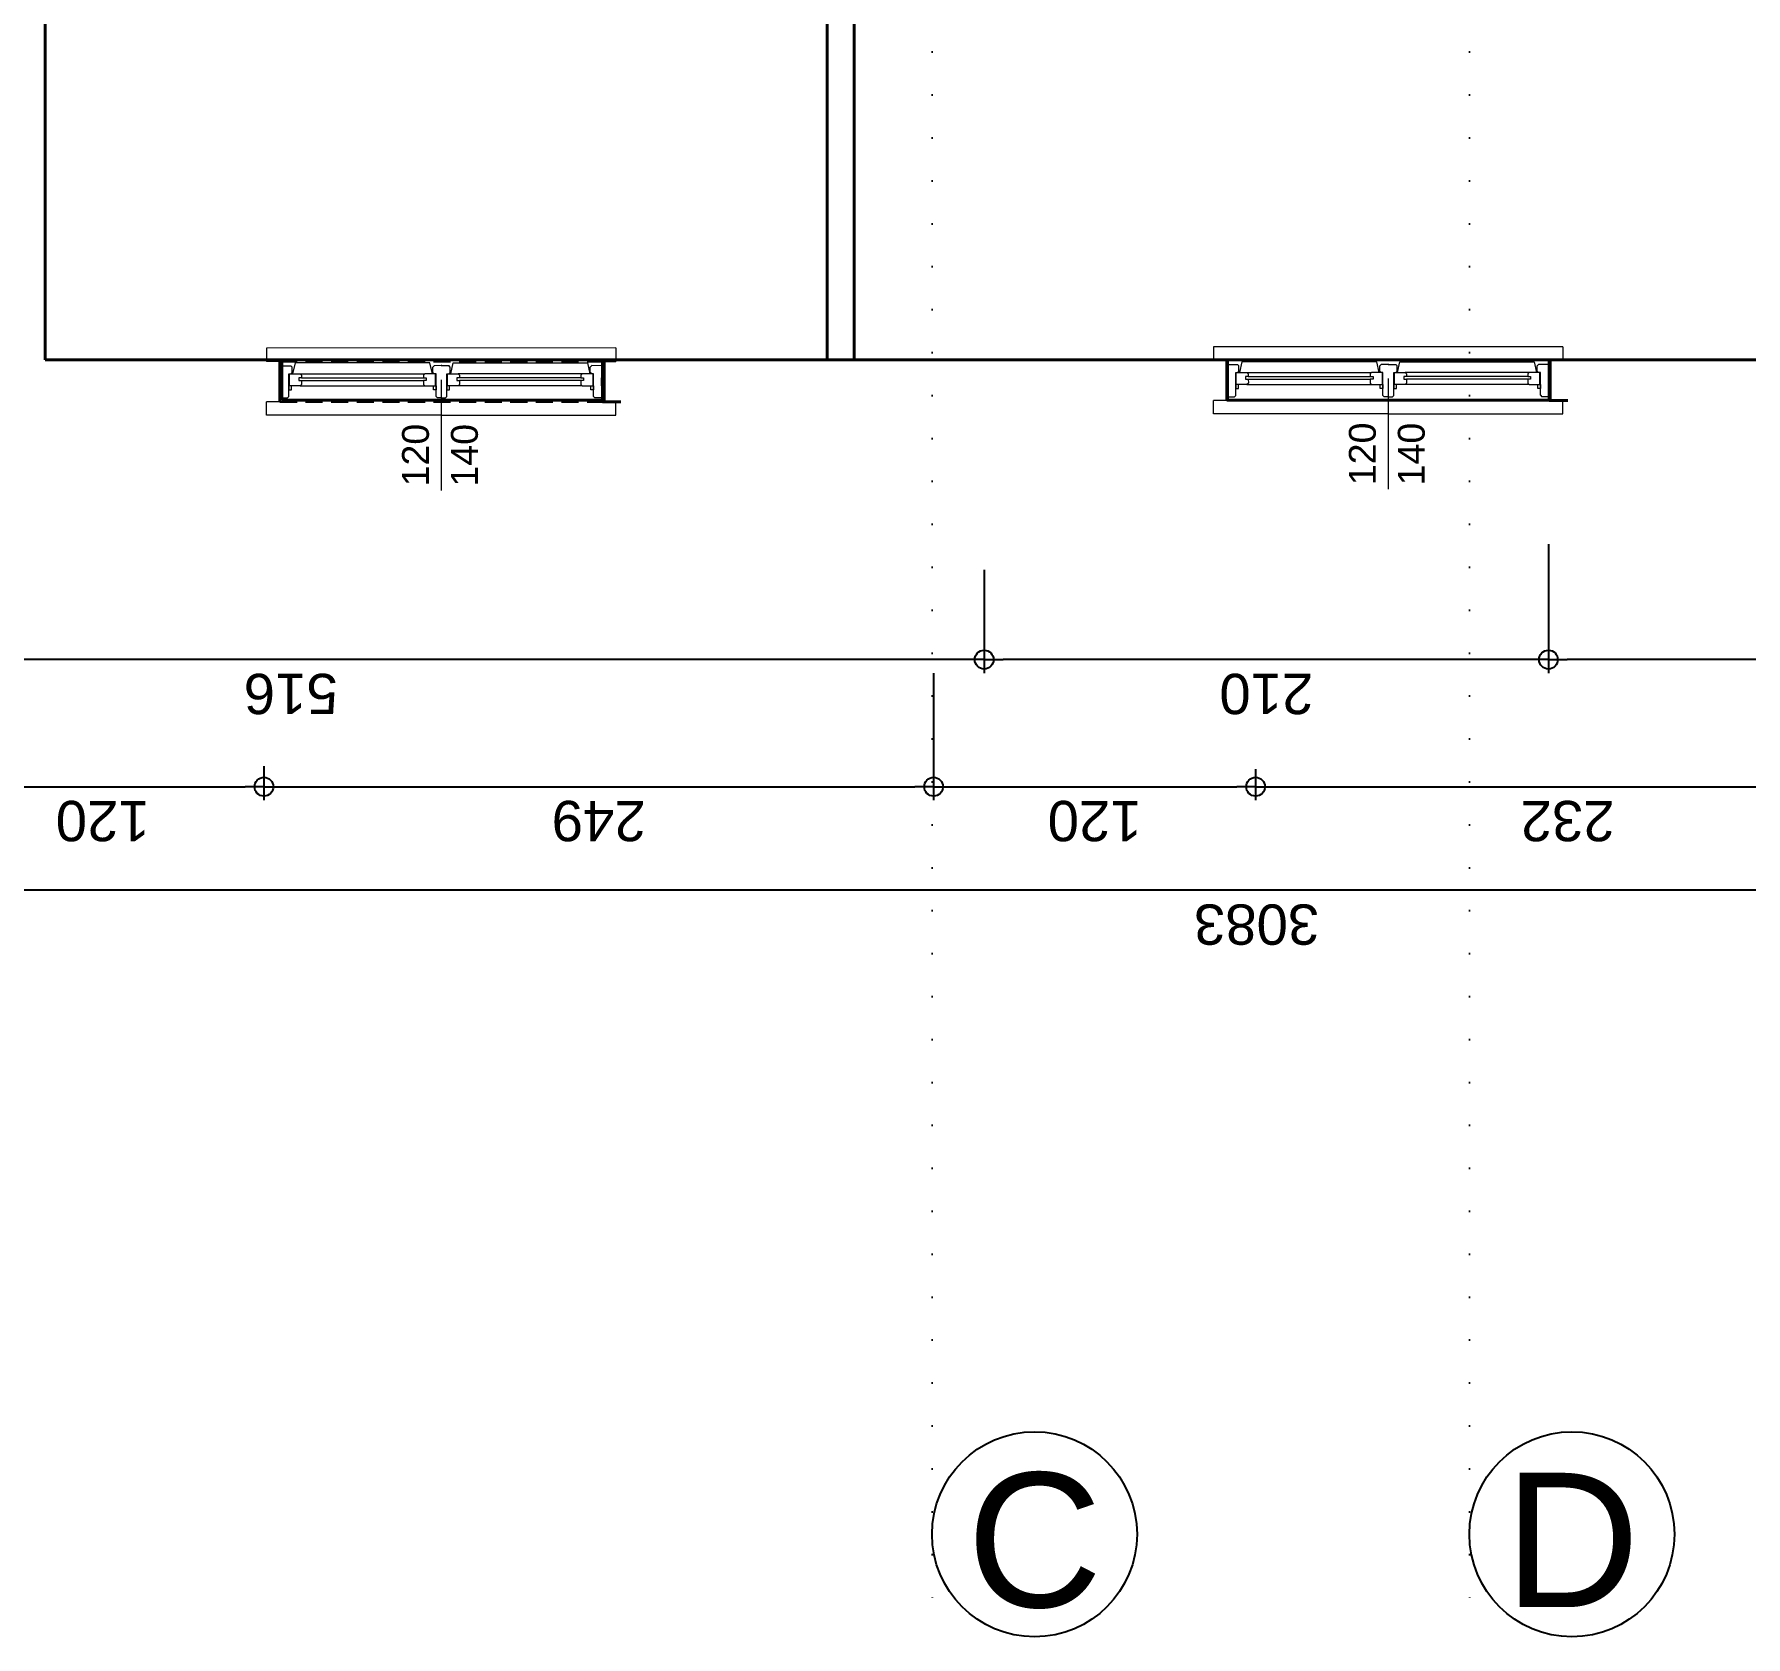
# Model space of a CAD drawing. Header units: millimetres. Extents: x 676 to 5035, y 216 to 2687.
# Drawn here: x 2415 to 3052, y 216 to 812 of the extents above; entities that cross this region are included whole.
import ezdxf

# ---------------------------------------------------------------- set-up
doc = ezdxf.new("R2010")
doc.units = ezdxf.units.MM
doc.linetypes.add('DOT2', pattern=[3.175, 0, -3.175])
doc.linetypes.add('HIDDEN', pattern=[9.525, 6.35, -3.175])
doc.layers.add('SANAL', color=11, linetype='HIDDEN')
doc.layers.add('SEM_AKS', color=161, linetype='Continuous')
for name, color, linetype, lineweight in [('SEM_DUVAR1', 136, 'Continuous', 40), ('SEM_PENCERE', 133, 'Continuous', 13), ('SEM_TARAMA', 253, 'Continuous', 5), ('SEM_TEFRIS', 225, 'Continuous', 9)]:
    doc.layers.add(name, color=color, linetype=linetype, lineweight=lineweight)
doc.styles.get("Standard").update_dxf_attribs({"font": 'arial.ttf'})
doc.dimstyles.new('1-50-2', dxfattribs={"dimtxt": 15, "dimasz": 7, "dimexe": 5, "dimexo": 5, "dimgap": 5, "dimtad": 1, "dimdec": 0, "dimtxsty": 'Standard', "dimblk": 'ORIGIN', "dimcen": 5, "dimdle": 7, "dimclrd": 256, "dimclre": 256, "dimclrt": 256, "dimadec": 0, "dimazin": 0, "dimtfac": 1, "dimtdec": 0, "dimtix": 1, "dimtmove": 0, "dimatfit": 3, "dimldrblk": 'ORIGIN', "dimfxl": 1, "dimlwd": -1, "dimlwe": -1, "dimarcsym": 0})

# ---------------------------------------------------------------- blocks, each defined once
blk = doc.blocks.new('_Origin')
at = {"color": 0, "linetype": 'ByBlock', "lineweight": -2}
blk.add_line((0, 0), (-1, 0), dxfattribs=at)
blk.add_circle((0, 0), 0.5, dxfattribs=at)
blk = doc.blocks.new('*D5')
at = {"transparency": 16777216}
for p, q in [((2792.47, 557.34), (2792.47, 614.32)), ((3094.16, 566.39), (3094.16, 614.32)), ((2799.47, 609.32), (3087.16, 609.32))]:
    blk.add_line(p, q, dxfattribs=at)
at = {"layer": 'Defpoints', "color": 0, "transparency": 16777216}
for p in [(3094.16, 609.32), (3094.16, 561.39), (2792.47, 552.34)]:
    blk.add_point(p, dxfattribs=at)
at = {"transparency": 16777216, "xscale": 7, "yscale": 7, "zscale": 7, "rotation": 180}
blk.add_blockref('_Origin', (2792.47, 609.32), dxfattribs=at)
at = {"transparency": 16777216, "xscale": 7, "yscale": 7, "zscale": 7}
blk.add_blockref('_Origin', (3094.16, 609.32), dxfattribs=at)
at = {"transparency": 16777216, "insert": (2943.32, 621.99), "char_height": 15, "attachment_point": 5}
blk.add_mtext('302', dxfattribs=at)
blk = doc.blocks.new('*D6')
at = {"transparency": 16777216}
for p, q in [((3094.16, 566.39), (3094.16, 614.32)), ((3304.15, 575.89), (3304.15, 614.32)), ((3101.16, 609.32), (3297.15, 609.32))]:
    blk.add_line(p, q, dxfattribs=at)
at = {"layer": 'Defpoints', "color": 0, "transparency": 16777216}
for p in [(3304.15, 609.32), (3304.15, 570.89), (3094.16, 561.39)]:
    blk.add_point(p, dxfattribs=at)
at = {"transparency": 16777216, "xscale": 7, "yscale": 7, "zscale": 7, "rotation": 180}
blk.add_blockref('_Origin', (3094.16, 609.32), dxfattribs=at)
at = {"transparency": 16777216, "xscale": 7, "yscale": 7, "zscale": 7}
blk.add_blockref('_Origin', (3304.15, 609.32), dxfattribs=at)
at = {"transparency": 16777216, "insert": (3199.15, 621.98), "char_height": 15, "attachment_point": 5}
blk.add_mtext('210', dxfattribs=at)
blk = doc.blocks.new('*D7')
at = {"transparency": 16777216}
for p, q in [((3304.15, 575.89), (3304.15, 614.32)), ((3820.26, 567.57), (3820.26, 614.32)), ((3311.15, 609.32), (3813.26, 609.32))]:
    blk.add_line(p, q, dxfattribs=at)
at = {"layer": 'Defpoints', "color": 0, "transparency": 16777216}
for p in [(3820.26, 609.32), (3304.15, 570.89), (3820.26, 562.57)]:
    blk.add_point(p, dxfattribs=at)
at = {"transparency": 16777216, "xscale": 7, "yscale": 7, "zscale": 7, "rotation": 180}
blk.add_blockref('_Origin', (3304.15, 609.32), dxfattribs=at)
at = {"transparency": 16777216, "xscale": 7, "yscale": 7, "zscale": 7}
blk.add_blockref('_Origin', (3820.26, 609.32), dxfattribs=at)
at = {"transparency": 16777216, "insert": (3562.2, 621.98), "char_height": 15, "attachment_point": 5}
blk.add_mtext('516', dxfattribs=at)
blk = doc.blocks.new('*D16')
at = {"transparency": 16777216}
for p, q in [((3572.2, 648.99), (3572.2, 661.6)), ((3685.23, 656.6), (3579.2, 656.6)), ((3692.23, 614.32), (3692.23, 661.6))]:
    blk.add_line(p, q, dxfattribs=at)
at = {"layer": 'Defpoints', "color": 0, "transparency": 16777216}
for p in [(3572.2, 656.6), (3572.2, 643.99), (3692.23, 609.32)]:
    blk.add_point(p, dxfattribs=at)
at = {"transparency": 16777216, "xscale": 7, "yscale": 7, "zscale": 7, "rotation": 180}
blk.add_blockref('_Origin', (3572.2, 656.6), dxfattribs=at)
at = {"transparency": 16777216, "xscale": 7, "yscale": 7, "zscale": 7}
blk.add_blockref('_Origin', (3692.23, 656.6), dxfattribs=at)
at = {"transparency": 16777216, "insert": (3632.21, 669.26), "char_height": 15, "attachment_point": 5}
blk.add_mtext('120', dxfattribs=at)
blk = doc.blocks.new('*D17')
at = {"transparency": 16777216}
for p, q in [((3322.98, 614.32), (3322.98, 661.6)), ((3565.2, 656.6), (3329.98, 656.6)), ((3572.2, 648.99), (3572.2, 661.6))]:
    blk.add_line(p, q, dxfattribs=at)
at = {"layer": 'Defpoints', "color": 0, "transparency": 16777216}
for p in [(3322.98, 656.6), (3572.2, 643.99), (3322.98, 609.32)]:
    blk.add_point(p, dxfattribs=at)
at = {"transparency": 16777216, "xscale": 7, "yscale": 7, "zscale": 7, "rotation": 180}
blk.add_blockref('_Origin', (3322.98, 656.6), dxfattribs=at)
at = {"transparency": 16777216, "xscale": 7, "yscale": 7, "zscale": 7}
blk.add_blockref('_Origin', (3572.2, 656.6), dxfattribs=at)
at = {"transparency": 16777216, "insert": (3447.59, 669.26), "char_height": 15, "attachment_point": 5}
blk.add_mtext('249', dxfattribs=at)
blk = doc.blocks.new('*D18')
at = {"transparency": 16777216}
for p, q in [((3203.13, 650.04), (3203.13, 661.6)), ((3315.98, 656.6), (3210.13, 656.6)), ((3322.98, 614.32), (3322.98, 661.6))]:
    blk.add_line(p, q, dxfattribs=at)
at = {"layer": 'Defpoints', "color": 0, "transparency": 16777216}
for p in [(3203.13, 656.6), (3203.13, 645.04), (3322.98, 609.32)]:
    blk.add_point(p, dxfattribs=at)
at = {"transparency": 16777216, "xscale": 7, "yscale": 7, "zscale": 7, "rotation": 180}
blk.add_blockref('_Origin', (3203.13, 656.6), dxfattribs=at)
at = {"transparency": 16777216, "xscale": 7, "yscale": 7, "zscale": 7}
blk.add_blockref('_Origin', (3322.98, 656.6), dxfattribs=at)
at = {"transparency": 16777216, "insert": (3263.05, 669.26), "char_height": 15, "attachment_point": 5}
blk.add_mtext('120', dxfattribs=at)
blk = doc.blocks.new('*D19')
at = {"transparency": 16777216}
for p, q in [((2970.92, 650.04), (2970.92, 661.6)), ((3196.13, 656.6), (2977.92, 656.6)), ((3203.13, 650.04), (3203.13, 661.6))]:
    blk.add_line(p, q, dxfattribs=at)
at = {"layer": 'Defpoints', "color": 0, "transparency": 16777216}
for p in [(2970.92, 656.6), (2970.92, 645.04), (3203.13, 645.04)]:
    blk.add_point(p, dxfattribs=at)
at = {"transparency": 16777216, "xscale": 7, "yscale": 7, "zscale": 7, "rotation": 180}
blk.add_blockref('_Origin', (2970.92, 656.6), dxfattribs=at)
at = {"transparency": 16777216, "xscale": 7, "yscale": 7, "zscale": 7}
blk.add_blockref('_Origin', (3203.13, 656.6), dxfattribs=at)
at = {"transparency": 16777216, "insert": (3087.02, 669.27), "char_height": 15, "attachment_point": 5}
blk.add_mtext('232', dxfattribs=at)
blk = doc.blocks.new('*D26')
at = {"transparency": 16777216}
for p, q in [((1661.53, 661.6), (1661.53, 700.12)), ((1668.53, 695.12), (4737.04, 695.12)), ((4744.04, 661.6), (4744.04, 700.12))]:
    blk.add_line(p, q, dxfattribs=at)
at = {"layer": 'Defpoints', "color": 0, "transparency": 16777216}
for p in [(4744.04, 695.12), (1661.53, 656.6), (4744.04, 656.6)]:
    blk.add_point(p, dxfattribs=at)
at = {"transparency": 16777216, "xscale": 7, "yscale": 7, "zscale": 7, "rotation": 180}
blk.add_blockref('_Origin', (1661.53, 695.12), dxfattribs=at)
at = {"transparency": 16777216, "xscale": 7, "yscale": 7, "zscale": 7}
blk.add_blockref('_Origin', (4744.04, 695.12), dxfattribs=at)
at = {"transparency": 16777216, "insert": (3202.78, 707.79), "char_height": 15, "attachment_point": 5}
blk.add_mtext('3083', dxfattribs=at)
blk = doc.blocks.new('VA')
at = {"layer": 'SANAL'}
for p, q in [((21735.95, 8968.79), (21615.95, 8968.81)), ((21735.95, 8953.79), (21615.95, 8953.81))]:
    blk.add_line(p, q, dxfattribs=at)
at = {"layer": 'SEM_DUVAR1'}
for p, q in [((21615.95, 8953.81), (21615.95, 8968.81)), ((21615.95, 8953.81), (21615.95, 8968.81)), ((21615.95, 8953.81), (21615.95, 8968.81)), ((21615.95, 8953.81), (21615.95, 8968.81)), ((21615.95, 8953.81), (21615.95, 8968.81)), ((21615.95, 8953.8), (21615.95, 8968.81)), ((21735.95, 8953.79), (21735.95, 8968.79)), ((21735.95, 8953.79), (21735.95, 8968.79)), ((21735.95, 8953.79), (21735.95, 8968.79)), ((21735.95, 8953.79), (21735.95, 8968.79)), ((21735.95, 8953.79), (21735.95, 8968.79)), ((21735.95, 8953.79), (21735.95, 8968.79)), ((21735.95, 8953.79), (21735.95, 8968.79))]:
    blk.add_line(p, q, dxfattribs=at)
blk.add_lwpolyline([(21609.1, 8968.81), (21615.95, 8968.81)], dxfattribs=at)
at = {"layer": 'SEM_PENCERE'}
for p, q in [((21610.95, 8973.81), (21610.95, 8968.81)), ((21675.83, 8973.8), (21610.95, 8973.81)), ((21615.95, 8968.81), (21610.95, 8968.81)), ((21615.95, 8968.81), (21615.95, 8962.91)), ((21675.83, 8973.8), (21740.95, 8973.79)), ((21735.95, 8968.79), (21735.95, 8962.89)), ((21735.95, 8968.79), (21740.95, 8968.79)), ((21740.95, 8973.79), (21740.95, 8968.79)), ((21615.95, 8967.39), (21618.75, 8967.38)), ((21615.95, 8962.91), (21616.25, 8962.91)), ((21615.95, 8962.36), (21615.95, 8953.81)), ((21616.25, 8962.91), (21616.25, 8959.86)), ((21619.25, 8966.88), (21618.75, 8967.38)), ((21619.25, 8966.88), (21619.25, 8958.38)), ((21619.25, 8964.38), (21620.25, 8964.38)), ((21619.25, 8962.88), (21619.25, 8964.38)), ((21620.25, 8962.88), (21619.25, 8962.88)), ((21623.45, 8962.88), (21619.45, 8962.88)), ((21619.45, 8962.88), (21619.45, 8958.38)), ((21620.25, 8964.38), (21620.25, 8962.88)), ((21623.45, 8962.88), (21669.61, 8962.87)), ((21623.95, 8962.38), (21623.45, 8962.88)), ((21623.95, 8960.88), (21623.95, 8962.38)), ((21669.11, 8962.37), (21669.61, 8962.87)), ((21669.11, 8960.87), (21669.11, 8962.37)), ((21669.61, 8962.87), (21673.61, 8962.87)), ((21673.81, 8964.37), (21672.81, 8964.37)), ((21672.81, 8964.37), (21672.81, 8962.87)), ((21672.81, 8962.87), (21673.81, 8962.87)), ((21673.61, 8962.87), (21673.61, 8958.37)), ((21673.81, 8966.87), (21674.31, 8967.37)), ((21673.81, 8966.87), (21673.81, 8958.37)), ((21673.81, 8962.87), (21673.81, 8964.37)), ((21675.71, 8967.37), (21674.31, 8967.37)), ((21675.71, 8967.37), (21675.83, 8967.37)), ((21675.95, 8967.37), (21675.83, 8967.37)), ((21675.95, 8967.37), (21677.35, 8967.37)), ((21677.85, 8966.87), (21677.35, 8967.37)), ((21677.85, 8966.87), (21677.85, 8958.37)), ((21677.85, 8964.37), (21678.85, 8964.37)), ((21677.85, 8962.87), (21677.85, 8964.37)), ((21678.85, 8962.87), (21677.85, 8962.87)), ((21678.05, 8962.87), (21678.05, 8958.37)), ((21682.05, 8962.87), (21678.05, 8962.87)), ((21678.85, 8964.37), (21678.85, 8962.87)), ((21728.45, 8962.86), (21682.05, 8962.87)), ((21682.55, 8962.37), (21682.05, 8962.87)), ((21682.55, 8960.87), (21682.55, 8962.37)), ((21727.95, 8962.36), (21728.45, 8962.86)), ((21727.95, 8960.86), (21727.95, 8962.36)), ((21728.45, 8962.86), (21732.45, 8962.86)), ((21732.65, 8964.36), (21731.65, 8964.36)), ((21731.65, 8964.36), (21731.65, 8962.86)), ((21731.65, 8962.86), (21732.65, 8962.86)), ((21732.45, 8962.86), (21732.45, 8958.36)), ((21732.65, 8966.86), (21733.15, 8967.36)), ((21732.65, 8966.86), (21732.65, 8958.36)), ((21732.65, 8962.86), (21732.65, 8964.36)), ((21735.95, 8967.36), (21733.15, 8967.36)), ((21735.95, 8962.89), (21735.65, 8962.89)), ((21735.65, 8962.89), (21735.65, 8959.84)), ((21735.95, 8962.34), (21735.95, 8953.79)), ((21616.25, 8959.86), (21615.95, 8959.86)), ((21619.25, 8958.38), (21619.95, 8958.38)), ((21619.45, 8958.38), (21623.45, 8958.38)), ((21619.95, 8958.38), (21620.45, 8957.88)), ((21620.45, 8955.88), (21619.95, 8955.38)), ((21620.45, 8957.88), (21620.45, 8955.88)), ((21621.54, 8954.38), (21620.65, 8958.38)), ((21622.95, 8959.88), (21622.95, 8960.88)), ((21622.95, 8960.88), (21623.95, 8960.88)), ((21623.95, 8959.88), (21622.95, 8959.88)), ((21623.45, 8958.38), (21623.95, 8958.88)), ((21623.45, 8958.38), (21669.61, 8958.37)), ((21623.95, 8960.88), (21669.11, 8960.87)), ((21623.95, 8959.88), (21669.11, 8959.87)), ((21623.95, 8958.88), (21623.95, 8959.88)), ((21670.11, 8960.87), (21669.11, 8960.87)), ((21669.11, 8958.87), (21669.11, 8959.87)), ((21669.11, 8959.87), (21670.11, 8959.87)), ((21669.61, 8958.37), (21669.11, 8958.87)), ((21673.61, 8958.37), (21669.61, 8958.37)), ((21670.11, 8959.87), (21670.11, 8960.87)), ((21672.4, 8958.37), (21671.51, 8954.37)), ((21673.11, 8958.37), (21672.61, 8957.87)), ((21672.61, 8957.87), (21672.61, 8955.87)), ((21672.61, 8955.87), (21673.11, 8955.37)), ((21673.81, 8958.37), (21673.11, 8958.37)), ((21677.85, 8958.37), (21678.55, 8958.37)), ((21678.05, 8958.37), (21682.05, 8958.37)), ((21678.55, 8958.37), (21679.05, 8957.87)), ((21679.05, 8955.87), (21678.55, 8955.37)), ((21679.05, 8957.87), (21679.05, 8955.87)), ((21679.25, 8958.37), (21680.14, 8954.37)), ((21681.55, 8959.87), (21681.55, 8960.87)), ((21681.55, 8960.87), (21682.55, 8960.87)), ((21682.55, 8959.87), (21681.55, 8959.87)), ((21682.05, 8958.37), (21682.55, 8958.87)), ((21728.45, 8958.36), (21682.05, 8958.37)), ((21727.95, 8960.86), (21682.55, 8960.87)), ((21727.95, 8959.86), (21682.55, 8959.87)), ((21682.55, 8958.87), (21682.55, 8959.87)), ((21728.95, 8960.86), (21727.95, 8960.86)), ((21727.95, 8958.86), (21727.95, 8959.86)), ((21727.95, 8959.86), (21728.95, 8959.86)), ((21728.45, 8958.36), (21727.95, 8958.86)), ((21732.45, 8958.36), (21728.45, 8958.36)), ((21728.95, 8959.86), (21728.95, 8960.86)), ((21730.35, 8954.36), (21731.24, 8958.36)), ((21731.95, 8958.36), (21731.45, 8957.86)), ((21731.45, 8957.86), (21731.45, 8955.86)), ((21731.45, 8955.86), (21731.95, 8955.36)), ((21732.65, 8958.36), (21731.95, 8958.36)), ((21735.65, 8959.84), (21735.95, 8959.84)), ((21615.95, 8953.81), (21610.95, 8953.81)), ((21610.95, 8948.81), (21610.95, 8953.81)), ((21615.95, 8955.39), (21619.95, 8955.38)), ((21671.51, 8954.37), (21621.54, 8954.38)), ((21675.71, 8955.37), (21673.11, 8955.37)), ((21675.71, 8955.37), (21675.83, 8955.37)), ((21675.95, 8955.37), (21675.83, 8955.37)), ((21675.95, 8955.37), (21678.55, 8955.37)), ((21680.14, 8954.37), (21730.35, 8954.36)), ((21735.95, 8955.36), (21731.95, 8955.36)), ((21735.95, 8953.79), (21740.95, 8953.79)), ((21740.95, 8948.79), (21740.95, 8953.79)), ((21610.95, 8948.81), (21740.95, 8948.79))]:
    blk.add_line(p, q, dxfattribs=at)
at = {"layer": 'SEM_TEFRIS'}
blk.add_line((21675.95, 8960.62), (21675.96, 9001.83), dxfattribs=at)
for s, p in [('140', (21662.32, 9000.37)), ('120', (21680.53, 9000.3))]:
    blk.add_text(s, height=10, rotation=269.98843, dxfattribs=at).set_placement(p)
blk = doc.blocks.new('ölçü çizgisi1')
dim = blk.add_linear_dim(base=(4744.04, 695.12), p1=(1661.53, 656.6), p2=(4744.04, 656.6), dimstyle='1-50-2')
dim.commit()
dim.dimension.update_dxf_attribs({"geometry": '*D26', "text_midpoint": (3202.78, 707.79)})
for base, p1, p2, picture, middle in [((2970.92, 656.6), (3203.13, 645.04), (2970.92, 645.04), '*D19', (3087.02, 669.27)), ((3203.13, 656.6), (3322.98, 609.32), (3203.13, 645.04), '*D18', (3263.05, 669.26)), ((3322.98, 656.6), (3572.2, 643.99), (3322.98, 609.32), '*D17', (3447.59, 669.26)), ((3572.2, 656.6), (3692.23, 609.32), (3572.2, 643.99), '*D16', (3632.21, 669.26)), ((3094.16, 609.32), (2792.47, 552.34), (3094.16, 561.39), '*D5', (2943.32, 621.99)), ((3304.15, 609.32), (3094.16, 561.39), (3304.15, 570.89), '*D6', (3199.15, 621.98)), ((3820.26, 609.32), (3304.15, 570.89), (3820.26, 562.57), '*D7', (3562.2, 621.98))]:
    dim = blk.add_linear_dim(base=base, p1=p1, p2=p2, dimstyle='1-50-2', override={"dimtmove": 1})
    dim.commit()
    dim.dimension.update_dxf_attribs({"geometry": picture, "text_midpoint": middle})

msp = doc.modelspace()

# ---------------------------------------------------------------- hatches: boundary and pattern name
at = {"layer": 'SEM_TARAMA'}
h = msp.add_hatch(dxfattribs=at)
h.set_pattern_fill('ANGLE', color=256, scale=5)
h.set_pattern_definition([(0, (-346.05, -108.6), (0, 34.925), [25.4, -9.525]), (90, (-346.05, -108.6), (-34.925, 2e-15), [25.4, -9.525])])
h.paths.add_polyline_path([(1469, 2040.64), (1319, 2040.64), (1319, 1890.64), (1469, 1890.64)])
h.paths.add_polyline_path([(1469, 825.64), (1319, 825.64), (1319.01, 675.64), (1469, 675.64)])
h.paths.add_polyline_path([(4401, 825.64), (4251, 825.64), (4251, 675.64), (4401, 675.64)])
h.paths.add_polyline_path([(4401, 2040.64), (4251, 2040.64), (4251, 1890.64), (4401, 1890.64), (4401, 1935.64)])
h.paths.add_polyline_path([(4396, 1277.64), (4396, 1282.64), (4386, 1282.64), (4386, 1350.64), (4261, 1350.64), (4261, 1212.74), (4262.9, 1212.74), (4262.9, 1214.45), (4264.61, 1214.45), (4264.61, 1212.74), (4265.18, 1212.74), (4396, 1212.72)])
h.paths.add_polyline_path([(4396, 1497.64), (4265.06, 1497.64), (4265.06, 1496.65), (4263.34, 1496.65), (4261, 1496.65), (4261, 1370.64), (4386, 1370.64), (4386, 1433.48), (4396, 1433.48)])
h.paths.add_polyline_path([(4396, 1608.64), (4251, 1608.64), (4251, 1497.64), (4396, 1497.64)])
h.paths.add_polyline_path([(4348.92, 1594.2), (4259.92, 1594.2), (4259.92, 1506.92), (4259.92, 1505.21, 0.414214)], flags=16)
h.paths.add_polyline_path([(4325.89, 1574.81), (4271.32, 1574.81), (4271.32, 1588.77), (4325.89, 1588.77)], flags=0)
h.paths.add_polyline_path([(4277.04, 1595.92), (4277.04, 1598.2), (4331.8, 1598.2), (4331.8, 1595.92)], flags=16)
h.paths.add_polyline_path([(4331.23, 1596.49), (4277.61, 1596.49), (4277.61, 1597.63), (4331.23, 1597.63)], flags=0)
h.paths.add_polyline_path([(4265.63, 1504.07), (4265.63, 1498.36), (4264.48, 1498.36), (4259.92, 1498.36), (4259.92, 1501.22), (4264.48, 1501.22), (4264.48, 1504.07)], flags=16)
h.paths.add_polyline_path([(4265.63, 1601.05), (4264.48, 1601.05), (4264.48, 1603.9), (4259.92, 1603.9), (4259.92, 1606.75), (4263.34, 1606.75), (4263.34, 1608.47), (4265.06, 1608.47), (4265.06, 1606.75), (4265.63, 1606.75)], flags=16)
h.paths.add_polyline_path([(4396, 1212.64), (4265.18, 1212.64), (4265.18, 1207.04), (4264.04, 1207.04), (4264.04, 1205.78, -0.399265), (4348.47, 1116.9), (4348.47, 1111.2), (4264.04, 1111.2), (4264.04, 1110.06), (4265.18, 1110.06), (4265.18, 1104.35), (4264.61, 1104.35), (4264.61, 1102.64), (4396, 1102.64)])
h.paths.add_polyline_path([(1459.01, 1497.64), (1324, 1497.64), (1324, 1427.64), (1334.01, 1427.64), (1334.01, 1370.64), (1459.01, 1370.64), (1459.01, 1427.64)])
h.paths.add_polyline_path([(1370.47, 1595.19), (1370.47, 1600.9), (1454.9, 1600.9), (1454.9, 1602.04), (1453.76, 1602.04), (1453.76, 1607.74), (1454.33, 1607.74), (1454.33, 1608.64), (1334.01, 1608.64), (1324, 1608.64), (1324, 1497.64), (1454.33, 1497.64), (1454.33, 1499.35), (1453.76, 1499.35), (1453.76, 1505.06), (1454.9, 1505.06), (1454.9, 1506.31, -0.399265)])
h.paths.add_polyline_path([(1459.01, 1282.64), (1459.01, 1350.64), (1334.01, 1350.64), (1334.01, 1282.64), (1324.01, 1282.64), (1324.01, 1212.64), (1459.01, 1212.64)])
h.paths.add_polyline_path([(1469, 1212.64), (1324.01, 1212.64), (1324.01, 1102.64), (1334.01, 1102.64), (1469, 1102.64)])
h.paths.add_polyline_path([(4258.28, 1280.74), (4360.63, 1280.74), (4360.63, 1352.94), (4258.28, 1352.94)], flags=9)
h.paths.add_polyline_path([(4261.31, 1380.61), (4363.66, 1380.61), (4363.66, 1452.81), (4261.31, 1452.81)], flags=24)
h.paths.add_polyline_path([(1335.98, 1389.01), (1438.32, 1389.01), (1438.32, 1461.22), (1335.98, 1461.22)], flags=24)
h.paths.add_polyline_path([(1332.08, 1276.31), (1434.43, 1276.31), (1434.43, 1348.52), (1332.08, 1348.52)], flags=24)

# ---------------------------------------------------------------- linework, layer by layer
at = {"layer": 'SEM_AKS', "linetype": 'DOT2', "ltscale": 5}
for p, q in [((2749.01, 2610.36), (2749.01, 215.5)), ((2949.01, 2610.36), (2949.01, 215.5))]:
    msp.add_line(p, q, dxfattribs=at)
at = {"layer": 'SEM_AKS', "ltscale": 5}
for centre in [(2787.15, 253.64), (2987.15, 253.64)]:
    msp.add_circle(centre, 38.14, dxfattribs=at)
at = {"layer": 'SEM_DUVAR1'}
for p, q in [((2419.01, 1102.64), (2419.01, 690.64)), ((2419.01, 690.64), (2419.01, 1102.64)), ((2710, 690.64), (2710, 1102.64)), ((2720, 690.64), (2720, 1102.64)), ((3754, 690.64), (2419.01, 690.64)), ((2448, 690.64), (2419.01, 690.64)), ((2507, 690.64), (2419.01, 690.64)), ((2425, 690.64), (2419.01, 690.64)), ((2710, 690.64), (2425, 690.64)), ((2750, 690.64), (2448, 690.64)), ((2507, 675.64), (2507, 690.64)), ((2859, 690.64), (2627, 690.64)), ((2627, 690.64), (2627, 675.64)), ((2627, 675.64), (2627, 690.64)), ((2627, 675.64), (2627, 690.64)), ((2720, 690.64), (2710, 690.64)), ((3083, 690.64), (2720, 690.64)), ((3083, 690.64), (2720, 690.64)), ((2960, 690.64), (2750, 690.64)), ((2859, 675.64), (2859, 690.64)), ((2859, 675.64), (2859, 690.64)), ((3476, 690.64), (2960, 690.64)), ((3476, 690.64), (2960, 690.64)), ((3228, 690.64), (2979, 690.64)), ((2979, 690.64), (2979, 675.64)), ((2979, 675.64), (2979, 690.64)), ((3228, 690.64), (2996, 690.64)), ((2627, 675.64), (2507, 675.64)), ((2627, 675.64), (2507, 675.64)), ((2979, 675.64), (2859, 675.64))]:
    msp.add_line(p, q, dxfattribs=at)

# ---------------------------------------------------------------- block references
at = {"rotation": 180}
msp.add_blockref('ölçü çizgisi1', (6072.57, 1188.4), dxfattribs=at)
at = {"layer": 'SEM_PENCERE', "rotation": 180.0115747294116}
for p in [(24240.48, 9648.21), (24592.86, 9648.67)]:
    msp.add_blockref('VA', p, dxfattribs=at)

# ---------------------------------------------------------------- texts
at = {"layer": 'SEM_AKS', "linetype": 'DOT2', "ltscale": 5}
for s, p in [('C', (2761.93, 226.52)), ('D', (2961.93, 226.52))]:
    msp.add_text(s, height=50, dxfattribs=at).set_placement(p)

doc.saveas('drawing.dxf')
